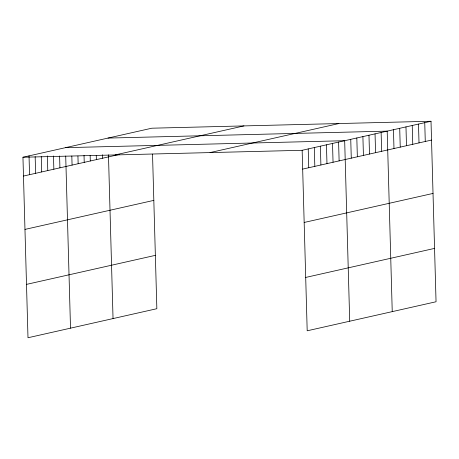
<?xml version="1.0" encoding="UTF-8"?>
<svg xmlns="http://www.w3.org/2000/svg" width="459" height="459" viewBox="0 0 459 459"><rect width="100%" height="100%" fill="white"/><g stroke="black" fill="none" stroke-linecap="round" stroke-linejoin="round"><path stroke-width="0.69" d="M152.531 154.132L156.852 308.706L27.993 337.744L22.95 157.242L151.809 128.204L431.007 121.256L436.05 301.758L307.191 330.796L302.148 150.294L431.007 121.256M115.083 154.947L243.947 125.909M23.478 176.049L119.65 154.379M210.015 152.583L338.874 123.551M24.964 229.408L153.822 200.376M302.676 169.101L431.535 140.07M26.502 284.385L155.36 255.353M304.162 222.46L433.026 193.428M305.7 277.437L434.558 248.399M107.997 138.079L387.195 131.131L392.238 311.632M65.476 147.66L344.675 140.712L349.712 321.214M22.95 157.242L302.148 150.294M424.747 122.668L425.275 141.481M418.488 124.079L419.015 142.887M412.234 125.485L412.756 144.298M405.974 126.896L406.496 145.71M399.714 128.308L400.237 147.121M393.455 129.719L393.983 148.532M381.119 132.496L381.647 151.309M375.049 133.867L375.571 152.675M368.973 135.233L369.495 154.046M362.897 136.604L363.425 155.417M356.821 137.97L357.349 156.783M350.745 139.341L351.273 158.154M338.599 142.078L339.121 160.891M332.523 143.449L333.05 162.256M326.447 144.815L326.974 163.628M320.371 146.186L320.898 164.999M314.3 147.551L314.822 166.365M308.224 148.923L308.746 167.736M108.462 154.798L113.04 318.58M102.351 154.775L102.449 158.257M96.258 155.446L96.373 159.629M90.142 155.423L90.297 160.994M84.031 155.394L84.221 162.366M77.932 156.066L78.15 163.731M71.822 156.043L72.074 165.102M65.706 156.02L70.514 328.162M59.595 155.997L59.922 167.839M53.479 155.968L53.852 169.21M47.369 155.945L47.776 170.576M41.27 156.617L41.7 171.947M35.159 156.594L35.624 173.313M29.026 155.871L29.548 174.684"/></g></svg>
